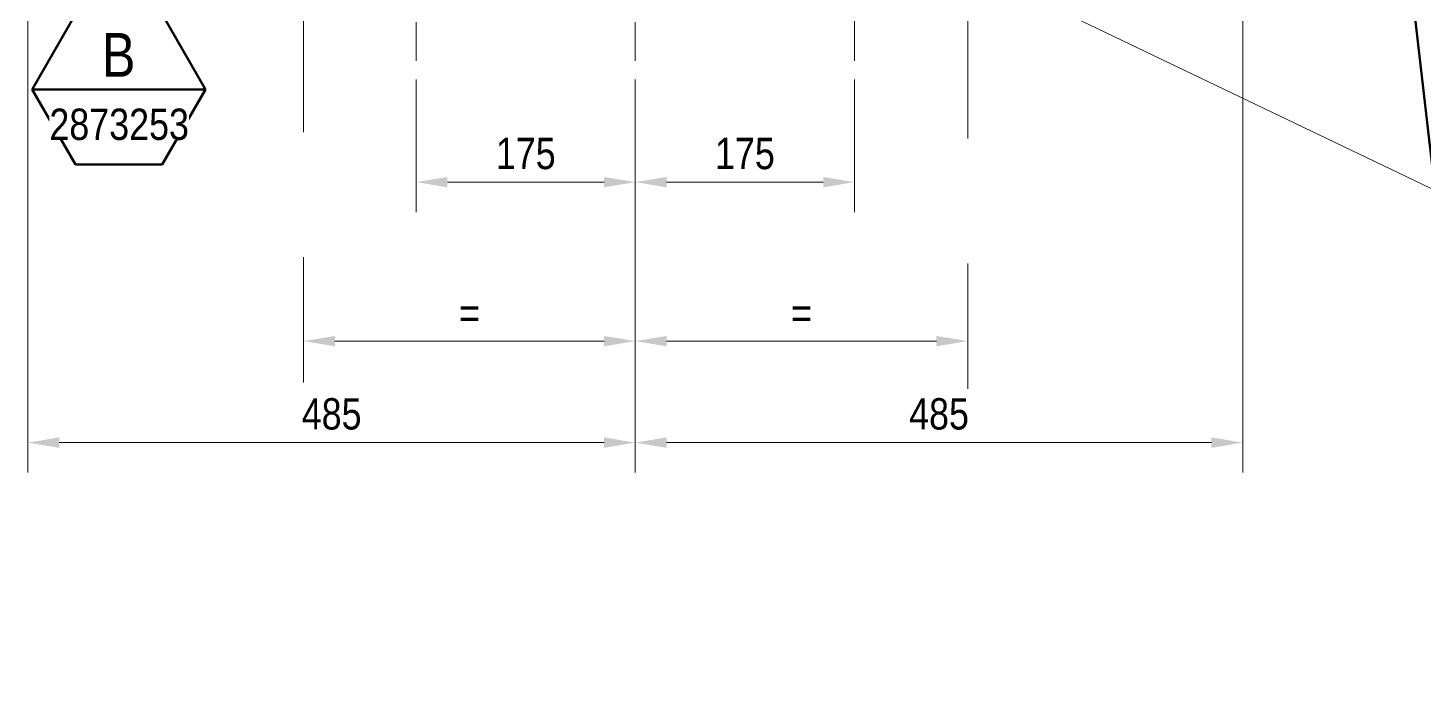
# Model space of a CAD drawing. Header units: metres. Extents: x 0.2 to 14.6, y -2.3 to 5.5.
# Drawn here: x 2.739 to 3.853, y 3.341 to 3.876 of the extents above; entities that cross this region are included whole.
import ezdxf

# ---------------------------------------------------------------- set-up
doc = ezdxf.new("R2010")
doc.units = ezdxf.units.M
doc.linetypes.add('JacobsCenter', pattern=[0.015, 0.009, -0.0015, 0.003, -0.0015])
doc.layers.get('Defpoints').update_dxf_attribs({"color": 41})
for name, color, linetype, lineweight in [('A-ANNO-DIMS', 7, 'Continuous', 9), ('A-ANNO-SYMB', 7, 'Continuous', 9), ('A-DETL', 7, 'Continuous', 13), ('A-DETL-GENF', 7, 'Continuous', 9), ('G-ANNO-TEXT', 7, 'Continuous', 9)]:
    doc.layers.add(name, color=color, linetype=linetype, lineweight=lineweight)
doc.styles.add('Arial Narrow_2', font='ARIALN.TTF', dxfattribs={"height": 0.025})
doc.styles.add('Arial Narrow_3', font='ARIALN.TTF', dxfattribs={"height": 0.035})
doc.dimstyles.new('Dimension_Standard_T__mm_', dxfattribs={"dimscale": 0.3048, "dimtxt": 0.025586, "dimasz": 0.082021, "dimexe": 0.07874, "dimexo": 0.049213, "dimgap": 0.032808, "dimtad": 1, "dimdec": 0, "dimlfac": 1000, "dimzin": 0, "dimdsep": 46, "dimtxsty": 'Arial Narrow_2', "dimsah": 1, "dimcen": 0.09, "dimaunit": 1, "dimadec": 4, "dimazin": 0, "dimtfac": 1, "dimtdec": 4, "dimtix": 1, "dimtmove": 0, "dimatfit": 3, "dimfxl": 1, "dimtvp": 1, "dimtolj": 1, "dimtzin": 0, "dimlwd": 18, "dimlwe": 18, "dimarcsym": 2})

# ---------------------------------------------------------------- blocks, each defined once
blk = doc.blocks.new('1815 DEEP SUPER-T GIRDER_2D - 1815 DEEP SUPER-T GIRDER_2D-V1-DRG-2873253 - TYPE 2 HANGER _6X100 DIA AND 3X80 DIA_')
at = {"layer": 'A-DETL-GENF', "lineweight": 50}
blk.add_line((-0.5063, -0.1056), (-0.3512, -1.7429), dxfattribs=at)
blk = doc.blocks.new('DIMBLOCK1-DRG-2873253 - TYPE 2 HANGER _6X100 DIA AND 3X80 DIA_')
at = {"layer": 'A-ANNO-DIMS', "color": 0, "lineweight": 18, "transparency": 16777216}
for p, q in [((3.2236, 3.8347), (3.2236, 3.7287)), ((3.3986, 3.8347), (3.3986, 3.7287)), ((3.3736, 3.7527), (3.2486, 3.7527))]:
    blk.add_line(p, q, dxfattribs=at)
at = {"layer": 'A-ANNO-DIMS', "color": 0, "transparency": 16777216}
for points in [[(3.2486, 3.7568), (3.2486, 3.7485), (3.2236, 3.7527)], [(3.3736, 3.7568), (3.3736, 3.7485), (3.3986, 3.7527)]]:
    blk.add_solid(points, dxfattribs=at)
at = {"layer": 'Defpoints', "color": 0, "transparency": 16777216}
for p in [(3.2236, 3.8497), (3.3986, 3.8497), (3.2236, 3.7527)]:
    blk.add_point(p, dxfattribs=at)
at = {"layer": 'A-ANNO-DIMS', "color": 0, "lineweight": 18, "transparency": 16777216, "insert": (3.3111, 3.7754), "char_height": 0.025, "width": 0.05702, "attachment_point": 5, "style": 'Arial Narrow_2'}
blk.add_mtext('\\A1;175', dxfattribs=at)
blk = doc.blocks.new('DIMBLOCK2-DRG-2873253 - TYPE 2 HANGER _6X100 DIA AND 3X80 DIA_')
at = {"layer": 'A-ANNO-DIMS', "color": 0, "lineweight": 18, "transparency": 16777216}
for p, q in [((3.0486, 3.8347), (3.0486, 3.7287)), ((3.2236, 3.8347), (3.2236, 3.7287)), ((3.1986, 3.7527), (3.0736, 3.7527))]:
    blk.add_line(p, q, dxfattribs=at)
at = {"layer": 'A-ANNO-DIMS', "color": 0, "transparency": 16777216}
for points in [[(3.0736, 3.7568), (3.0736, 3.7485), (3.0486, 3.7527)], [(3.1986, 3.7568), (3.1986, 3.7485), (3.2236, 3.7527)]]:
    blk.add_solid(points, dxfattribs=at)
at = {"layer": 'Defpoints', "color": 0, "transparency": 16777216}
for p in [(3.0486, 3.8497), (3.2236, 3.8497), (3.0486, 3.7527)]:
    blk.add_point(p, dxfattribs=at)
at = {"layer": 'A-ANNO-DIMS', "color": 0, "lineweight": 18, "transparency": 16777216, "insert": (3.1361, 3.7754), "char_height": 0.025, "width": 0.05702, "attachment_point": 5, "style": 'Arial Narrow_2'}
blk.add_mtext('\\A1;175', dxfattribs=at)
blk = doc.blocks.new('DIMBLOCK3-DRG-2873253 - TYPE 2 HANGER _6X100 DIA AND 3X80 DIA_')
at = {"layer": 'A-ANNO-DIMS', "color": 0, "lineweight": 18, "transparency": 16777216}
for p, q in [((3.7086, 4.0117), (3.7086, 3.5206)), ((3.2236, 3.8347), (3.2236, 3.5206)), ((3.6836, 3.5446), (3.2486, 3.5446))]:
    blk.add_line(p, q, dxfattribs=at)
at = {"layer": 'A-ANNO-DIMS', "color": 0, "transparency": 16777216}
for points in [[(3.2486, 3.5488), (3.2486, 3.5404), (3.2236, 3.5446)], [(3.6836, 3.5488), (3.6836, 3.5404), (3.7086, 3.5446)]]:
    blk.add_solid(points, dxfattribs=at)
at = {"layer": 'Defpoints', "color": 0, "transparency": 16777216}
for p in [(3.7086, 4.0267), (3.2236, 3.8497), (3.2236, 3.5446)]:
    blk.add_point(p, dxfattribs=at)
at = {"layer": 'A-ANNO-DIMS', "color": 0, "lineweight": 18, "transparency": 16777216, "insert": (3.4661, 3.5674), "char_height": 0.025, "width": 0.05702, "attachment_point": 5, "style": 'Arial Narrow_2'}
blk.add_mtext('\\A1;485', dxfattribs=at)
blk = doc.blocks.new('DIMBLOCK4-DRG-2873253 - TYPE 2 HANGER _6X100 DIA AND 3X80 DIA_')
at = {"layer": 'A-ANNO-DIMS', "color": 0, "lineweight": 18, "transparency": 16777216}
for p, q in [((2.7386, 4.0117), (2.7386, 3.5206)), ((3.2236, 3.8347), (3.2236, 3.5206)), ((3.1986, 3.5446), (2.7636, 3.5446))]:
    blk.add_line(p, q, dxfattribs=at)
at = {"layer": 'A-ANNO-DIMS', "color": 0, "transparency": 16777216}
for points in [[(2.7636, 3.5488), (2.7636, 3.5404), (2.7386, 3.5446)], [(3.1986, 3.5488), (3.1986, 3.5404), (3.2236, 3.5446)]]:
    blk.add_solid(points, dxfattribs=at)
at = {"layer": 'Defpoints', "color": 0, "transparency": 16777216}
for p in [(2.7386, 4.0267), (3.2236, 3.8497), (2.7386, 3.5446)]:
    blk.add_point(p, dxfattribs=at)
at = {"layer": 'A-ANNO-DIMS', "color": 0, "lineweight": 18, "transparency": 16777216, "insert": (2.9811, 3.5674), "char_height": 0.025, "width": 0.05702, "attachment_point": 5, "style": 'Arial Narrow_2'}
blk.add_mtext('\\A1;485', dxfattribs=at)
blk = doc.blocks.new('DIMBLOCK9-DRG-2873253 - TYPE 2 HANGER _6X100 DIA AND 3X80 DIA_')
at = {"layer": 'A-ANNO-DIMS', "color": 0, "lineweight": 18, "transparency": 16777216}
for p, q in [((3.2236, 3.8347), (3.2236, 3.6017)), ((3.489, 3.6129), (3.489, 3.6497)), ((3.464, 3.6257), (3.2486, 3.6257))]:
    blk.add_line(p, q, dxfattribs=at)
at = {"layer": 'A-ANNO-DIMS', "color": 0, "transparency": 16777216}
for points in [[(3.2486, 3.6298), (3.2486, 3.6215), (3.2236, 3.6257)], [(3.464, 3.6298), (3.464, 3.6215), (3.489, 3.6257)]]:
    blk.add_solid(points, dxfattribs=at)
at = {"layer": 'Defpoints', "color": 0, "transparency": 16777216}
for p in [(3.2236, 3.8497), (3.2236, 3.6257), (3.489, 3.5979)]:
    blk.add_point(p, dxfattribs=at)
at = {"layer": 'A-ANNO-DIMS', "color": 0, "lineweight": 18, "transparency": 16777216, "insert": (3.3563, 3.6482), "char_height": 0.025, "width": 0.019981, "attachment_point": 5, "style": 'Arial Narrow_2'}
blk.add_mtext('\\A1;=', dxfattribs=at)
blk = doc.blocks.new('DIMBLOCK10-DRG-2873253 - TYPE 2 HANGER _6X100 DIA AND 3X80 DIA_')
at = {"layer": 'A-ANNO-DIMS', "color": 0, "lineweight": 18, "transparency": 16777216}
for p, q in [((3.2236, 3.8347), (3.2236, 3.6017)), ((2.9587, 3.6283), (2.9587, 3.6497)), ((3.1986, 3.6257), (2.9837, 3.6257))]:
    blk.add_line(p, q, dxfattribs=at)
at = {"layer": 'A-ANNO-DIMS', "color": 0, "transparency": 16777216}
for points in [[(2.9837, 3.6298), (2.9837, 3.6215), (2.9587, 3.6257)], [(3.1986, 3.6298), (3.1986, 3.6215), (3.2236, 3.6257)]]:
    blk.add_solid(points, dxfattribs=at)
at = {"layer": 'Defpoints', "color": 0, "transparency": 16777216}
for p in [(3.2236, 3.8497), (2.9587, 3.6257), (2.9587, 3.6133)]:
    blk.add_point(p, dxfattribs=at)
at = {"layer": 'A-ANNO-DIMS', "color": 0, "lineweight": 18, "transparency": 16777216, "insert": (3.0912, 3.6482), "char_height": 0.025, "width": 0.019981, "attachment_point": 5, "style": 'Arial Narrow_2'}
blk.add_mtext('\\A1;=', dxfattribs=at)
blk = doc.blocks.new('Drafting View - SheetRef-4900799-DRG-2873253 - TYPE 2 HANGER _6X100 DIA AND 3X80 DIA_')
at = {"layer": 'A-ANNO-SYMB', "lineweight": 50}
for p, q in [((-0.00346, 0.006), (-0.00693, 0)), ((0.00346, 0.006), (-0.00346, 0.006)), ((0.00693, 0), (0.00346, 0.006)), ((-0.00693, 0), (0.00693, 0)), ((-0.00693, 0), (-0.00347, -0.006)), ((0.00346, -0.006), (0.00693, 0)), ((-0.00347, -0.006), (0.00346, -0.006))]:
    blk.add_line(p, q, dxfattribs=at)

msp = doc.modelspace()

# ---------------------------------------------------------------- linework, layer by layer
at = {"layer": 'A-DETL', "linetype": 'JacobsCenter', "lineweight": 9}
for p, q in [((2.9587, 3.5927), (2.9587, 5.2627)), ((3.489, 3.5876), (3.489, 5.2676)), ((3.3986, 4.2847), (3.3986, 3.8497)), ((3.0486, 4.2804), (3.0486, 3.8497)), ((3.2236, 4.2804), (3.2236, 3.8497))]:
    msp.add_line(p, q, dxfattribs=at)
at = {"layer": 'G-ANNO-TEXT'}
msp.add_line((3.4454, 3.9461), (4.2975, 3.537), dxfattribs=at)

# ---------------------------------------------------------------- block references
at = {"layer": 'A-ANNO-SYMB', "lineweight": 50, "xscale": 9.999999999999996, "yscale": 9.999999999999996, "zscale": 9.999999999999996}
msp.add_blockref('Drafting View - SheetRef-4900799-DRG-2873253 - TYPE 2 HANGER _6X100 DIA AND 3X80 DIA_', (2.8112, 3.8268), dxfattribs=at)
at = {"layer": 'A-DETL-GENF', "color": 8, "true_color": 0x808080, "rotation": 1.145792304612802}
msp.add_blockref('1815 DEEP SUPER-T GIRDER_2D - 1815 DEEP SUPER-T GIRDER_2D-V1-DRG-2873253 - TYPE 2 HANGER _6X100 DIA AND 3X80 DIA_', (4.2249, 5.0909), dxfattribs=at)

# ---------------------------------------------------------------- dimensions: what is measured, and where the dimension line sits
at = {"layer": 'A-ANNO-DIMS', "lineweight": 18}
for base, p1, p2, override, picture, middle in [((2.7386, 3.5446), (3.2236, 3.8497), (2.7386, 4.0267), {"dimpost": '<>', "dimfxl": 0.516289}, 'DIMBLOCK4-DRG-2873253 - TYPE 2 HANGER _6X100 DIA AND 3X80 DIA_', (2.9811, 3.5674)), ((3.2236, 3.5446), (3.7086, 4.0267), (3.2236, 3.8497), {"dimpost": '<>', "dimfxl": 0.516289}, 'DIMBLOCK3-DRG-2873253 - TYPE 2 HANGER _6X100 DIA AND 3X80 DIA_', (3.4661, 3.5674)), ((3.0486, 3.7527), (3.2236, 3.8497), (3.0486, 3.8497), {"dimpost": '<>', "dimfxl": 0.175}, 'DIMBLOCK2-DRG-2873253 - TYPE 2 HANGER _6X100 DIA AND 3X80 DIA_', (3.1361, 3.7754)), ((3.2236, 3.7527), (3.3986, 3.8497), (3.2236, 3.8497), {"dimpost": '<>', "dimfxl": 0.175}, 'DIMBLOCK1-DRG-2873253 - TYPE 2 HANGER _6X100 DIA AND 3X80 DIA_', (3.3111, 3.7754))]:
    dim = msp.add_linear_dim(base=base, p1=p1, p2=p2, dimstyle='Dimension_Standard_T__mm_', override=override, dxfattribs=at)
    dim.commit()
    dim.dimension.update_dxf_attribs({"geometry": picture, "text_midpoint": middle})
for base, p1, p2, override, picture, middle in [((2.9587, 3.6257), (3.2236, 3.8497), (2.9587, 3.6133), {"dimpost": '<>', "dimfxl": 0.35505}, 'DIMBLOCK10-DRG-2873253 - TYPE 2 HANGER _6X100 DIA AND 3X80 DIA_', (3.0912, 3.6482)), ((3.2236, 3.6257), (3.489, 3.5979), (3.2236, 3.8497), {"dimpost": '<>', "dimfxl": 0.365866}, 'DIMBLOCK9-DRG-2873253 - TYPE 2 HANGER _6X100 DIA AND 3X80 DIA_', (3.3563, 3.6482))]:
    dim = msp.add_linear_dim(base=base, p1=p1, p2=p2, text='=', dimstyle='Dimension_Standard_T__mm_', override=override, dxfattribs=at)
    dim.commit()
    dim.dimension.update_dxf_attribs({"geometry": picture, "text_midpoint": middle})

# ---------------------------------------------------------------- next in the draw order: texts
at = {"layer": 'A-ANNO-SYMB', "insert": (2.7977, 3.8718), "char_height": 0.035, "attachment_point": 1, "style": 'Arial Narrow_3', "bg_fill": 3, "box_fill_scale": 1, "bg_fill_color": 256, "bg_fill_transparency": 0}
msp.add_mtext('B', dxfattribs=at)
at = {"layer": 'A-ANNO-SYMB', "insert": (2.7557, 3.8114), "char_height": 0.025, "attachment_point": 1, "style": 'Arial Narrow_2', "bg_fill": 3, "box_fill_scale": 1, "bg_fill_color": 256, "bg_fill_true_color": 13158600, "bg_fill_transparency": 0}
msp.add_mtext('2873253', dxfattribs=at)

doc.saveas('drawing.dxf')
